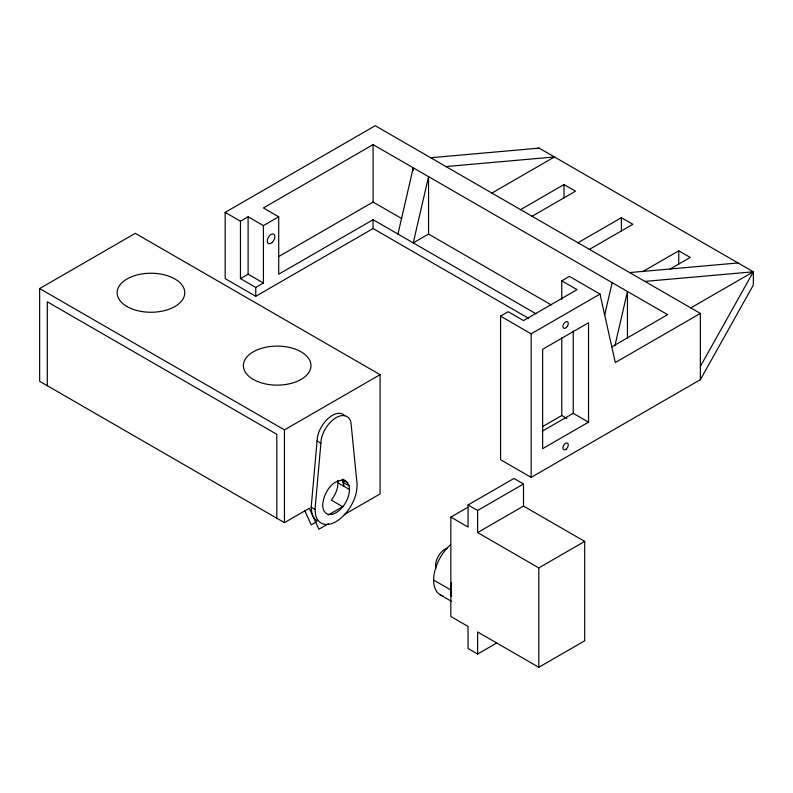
<?xml version="1.0" encoding="UTF-8"?>
<svg xmlns="http://www.w3.org/2000/svg" width="793" height="793" viewBox="0 0 793 793"><rect width="100%" height="100%" fill="white"/><g stroke="black" fill="none" stroke-linecap="round" stroke-linejoin="round"><path stroke-width="1.19" d="M317.339 520.872A29.847 17.228 -60 0 1 311.877 513.111L311.173 507.312L317.418 437.171A21.728 12.549 -60 0 1 329.591 417.257A21.728 12.549 -60 0 1 344.856 415.75M314.999 509.522L321.244 439.381A21.728 12.549 -60 0 1 336.083 417.663A21.728 12.549 -60 0 1 350.932 422.243L357.177 485.167L356.473 491.779A29.847 17.228 -60 0 1 336.083 521.606A29.847 17.228 -60 0 1 315.703 515.311L314.999 509.522L311.173 507.312M397.947 234.064L413.252 167.809L413.252 170.257M604.643 315.168L612.146 282.645M614.932 345.689L627.451 291.477L627.451 337.897M700.358 366.425L753.35 271.791L539.151 148.122L430.698 157.738M561.761 299.358L561.761 280.821L577.066 289.653L523.509 320.57L508.214 311.738L500.561 316.149L500.561 459.702L531.161 477.366L700.358 379.678L753.35 285.044L753.35 271.791L644.897 281.406M328.371 523.776L318.875 529.258L309.31 508.283L284.449 522.637L39.65 381.304L39.65 288.553L135.276 233.34L380.075 374.673L380.075 493.93L344.202 514.637M528.653 318.36L373.087 228.543L255.762 296.285L225.162 278.611L225.162 212.365L375.238 125.72L700.358 313.423L700.358 379.678M225.162 212.365L240.457 221.197L248.11 216.776L263.415 225.608L278.71 216.776L278.71 274.2L373.087 219.711L536.009 313.77M611.819 346.878L667.617 314.662L373.087 144.623L263.415 207.944L278.71 216.776M240.457 221.197L240.457 278.611L248.11 274.2L263.415 283.032L263.415 225.608M278.323 256.754L373.087 202.046L401.625 218.521M240.457 278.611L255.762 287.443L263.415 283.032M491.719 193.175L554.446 156.955L445.993 166.57M428.547 234.064L413.252 242.896L428.547 176.641L428.547 234.064L551.304 304.938M520.406 209.739L564.011 184.561L575.49 191.192L531.875 216.37M577.78 242.866L621.385 217.688L632.864 224.31L589.249 249.488M39.65 288.553L284.449 429.885L380.075 374.673M561.761 280.821L569.414 276.4L600.014 294.074L615.309 362.53L700.358 313.423M500.561 316.149L531.161 333.823L600.014 294.074M642.598 271.692L678.758 250.816L690.237 257.438L670.026 269.105M316.496 521.794L311.223 524.847L304.681 510.484M328.104 515.093L342.883 506.568M690.614 308.011L753.35 271.791M542.481 426.664L561.761 415.532L566.866 418.476M542.283 431.194L573.24 413.322L588.535 422.154L588.535 322.781L542.64 349.277L542.64 448.66L588.535 422.154M450.84 517.115L468.048 527.048L468.048 504.963L513.953 478.466L523.509 483.988L523.509 506.073L584.709 541.401L584.709 640.784L538.814 667.28L477.614 631.952L477.614 654.027L468.048 648.515L468.048 626.43L450.84 616.488L450.84 517.115L467.92 507.252M468.048 504.963L477.614 510.484L523.509 483.988M477.614 510.484L477.614 532.569L523.509 506.073M477.614 532.569L538.814 567.907L584.709 541.401M477.614 654.027L496.824 642.935M536.722 148.578L539.151 148.122M629.592 272.574L738.045 262.959M345.55 480.845C332.584 477.564 323.237 493.722 322.701 504.972A18.933 10.933 -60 0 0 336.083 512.694A18.933 10.933 -60 0 0 349.475 489.509C349.693 484.919 346.957 480.816 342.685 479.19M317.012 440.948L320.838 443.158M347.681 482.818L341.942 479.507L343.28 482.461L343.736 486.198L343.26 481.321M343.28 482.461L349.019 485.772M337.759 480.449L337.996 482.887L349.475 489.509M342.784 506.757L331.305 500.135A18.933 10.933 -60 0 0 337.996 482.887M433.622 580.05L450.84 589.992M440.343 594.909L451.485 601.342M678.758 250.816L678.758 264.059M621.385 217.688L621.385 230.941M573.24 331.117L573.24 413.322M564.011 184.561L564.011 197.814M561.761 337.669L561.761 415.532M538.814 567.907L538.814 667.28M531.161 333.823L531.161 477.366M373.087 144.623L373.087 202.046M373.087 219.711L373.087 228.543M284.449 429.885L284.449 522.637M276.797 518.216L276.797 434.296L47.302 301.796L47.302 385.715M255.762 287.443L255.762 296.285M248.11 216.776L248.11 274.2M451.623 596.395A32.454 18.735 -60 0 1 451.623 582.677M443.089 596.029A32.454 18.735 -60 0 1 434.009 575.004A32.454 18.735 -60 0 1 450.632 544.632M435.863 568.363A13.521 7.811 -60 0 1 447.579 548.082M127.049 306.544A33.812 19.518 0 0 0 183.609 297.801A33.812 19.518 0 0 0 142.205 273.892A33.812 19.518 0 0 0 127.049 306.544M253.274 379.421A33.812 19.518 0 0 0 309.835 370.668A33.812 19.518 0 0 0 268.43 346.769A33.812 19.518 0 0 0 253.274 379.421M566.281 327.568A3.787 2.191 -60 0 0 567.481 321.71A3.787 2.191 -60 0 0 563 325.675A3.787 2.191 -60 0 0 566.281 327.568M272.049 242.559A5.412 3.122 -60 0 0 273.763 234.183A5.412 3.122 -60 0 0 267.37 239.853A5.412 3.122 -60 0 0 272.049 242.559M566.281 449.036A3.787 2.191 -60 0 0 567.481 443.168A3.787 2.191 -60 0 0 563 447.143A3.787 2.191 -60 0 0 566.281 449.036"/></g></svg>
